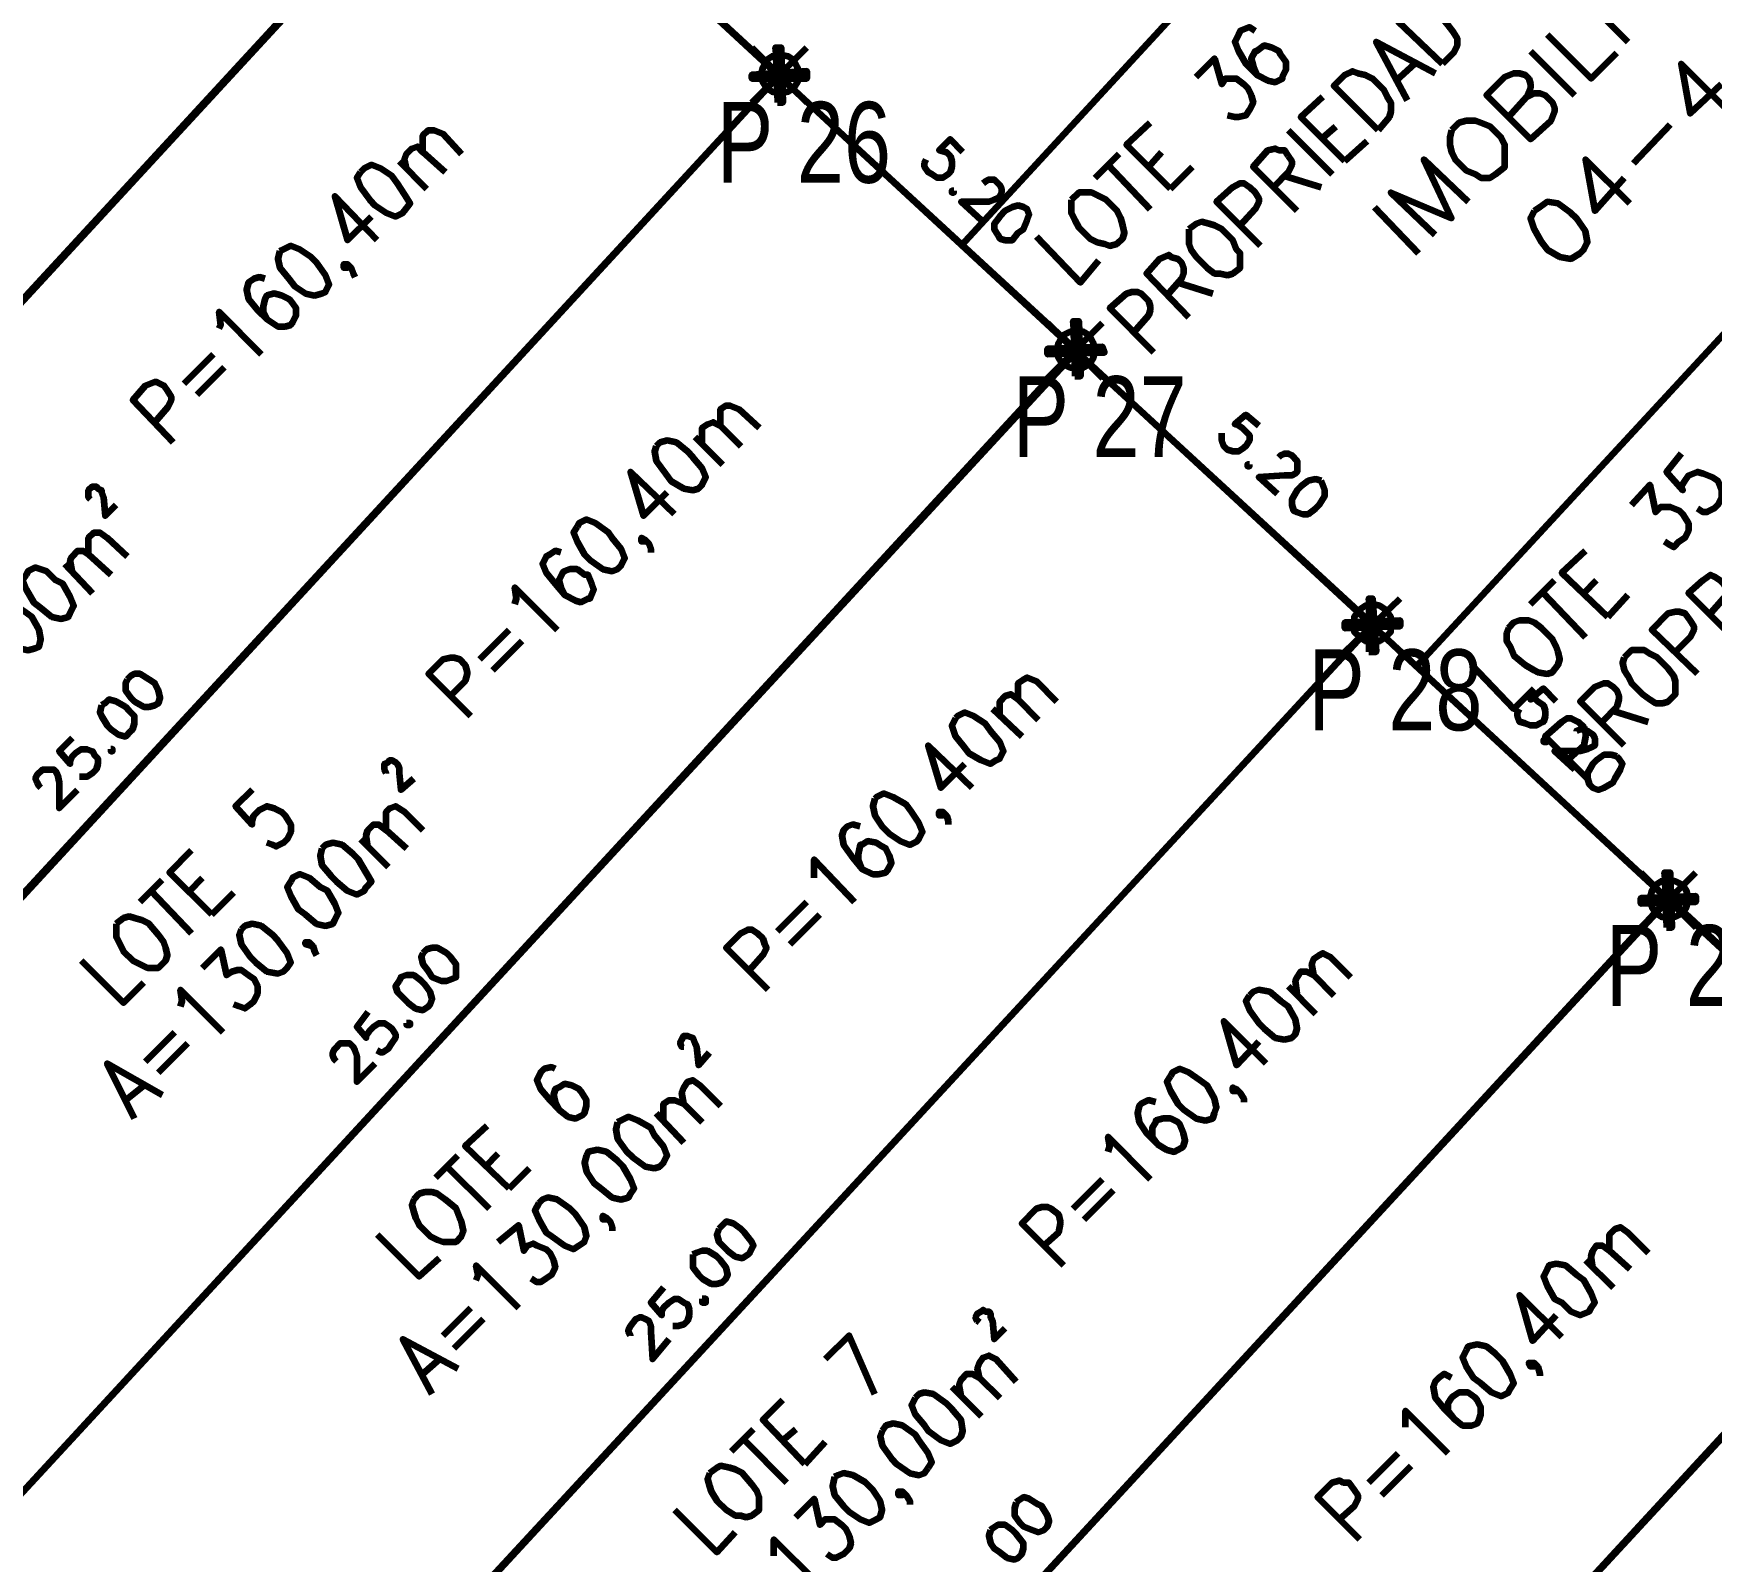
# Model space of a CAD drawing. Header units: inches. Extents: x 1 to 529, y -1 to 335.
# Drawn here: x 128.3 to 189.2, y 193.7 to 249.1 of the extents above; entities that cross this region are included whole.
import ezdxf

# ---------------------------------------------------------------- set-up
doc = ezdxf.new("R2010")
doc.units = ezdxf.units.IN
for name, color, linetype, lineweight in [('H', 7, 'CONTINUOUS', 100), ('P', 250, 'CONTINUOUS', 100), ('Text', 250, 'CONTINUOUS', 100)]:
    doc.layers.add(name, color=color, linetype=linetype, lineweight=lineweight)
doc.styles.get("Standard").update_dxf_attribs({"font": 'txt', "width": 0.75})

msp = doc.modelspace()

# ---------------------------------------------------------------- hatches: boundary and pattern name
at = {"layer": 'H', "linetype": 'CONTINUOUS'}
for points in [[(155.533, 246.6), (155.267, 248.6), (155.333, 246.6), (155.533, 246.6), (155.267, 248.6), (155.467, 248.6)], [(154.4, 247.467), (156.4, 247.733), (154.4, 247.6), (154.4, 247.467), (156.4, 247.733), (156.4, 247.467)], [(156.4, 247.733), (154.4, 247.467), (156.4, 247.467), (156.4, 247.733), (154.4, 247.467), (154.4, 247.6)], [(166.333, 236.667), (166.067, 238.667), (166.133, 236.667), (166.333, 236.667), (166.067, 238.667), (166.267, 238.667)], [(165.133, 237.467), (167.133, 237.733), (165.133, 237.667), (165.133, 237.467), (167.133, 237.733), (167.2, 237.533)], [(167.133, 237.733), (165.133, 237.467), (167.2, 237.533), (167.133, 237.733), (165.133, 237.467), (165.133, 237.667)], [(177.067, 226.667), (176.8, 228.6), (176.8, 226.667), (177.067, 226.667), (176.8, 228.6), (176.933, 228.6)], [(175.933, 227.533), (177.933, 227.8), (175.933, 227.733), (175.933, 227.533), (177.933, 227.8), (177.933, 227.6)], [(177.933, 227.8), (175.933, 227.533), (177.933, 227.6), (177.933, 227.8), (175.933, 227.533), (175.933, 227.733)], [(187.8, 216.667), (187.533, 218.667), (187.6, 216.667), (187.8, 216.667), (187.533, 218.667), (187.733, 218.667)], [(186.667, 217.533), (188.667, 217.8), (186.667, 217.733), (186.667, 217.533), (188.667, 217.8), (188.667, 217.6)], [(188.667, 217.8), (186.667, 217.533), (188.667, 217.6), (188.667, 217.8), (186.667, 217.533), (186.667, 217.733)]]:
    msp.add_hatch(color=252, dxfattribs=at).paths.add_polyline_path(points)

# ---------------------------------------------------------------- linework, layer by layer
at = {"layer": 'P', "color": 252, "linetype": 'CONTINUOUS'}
for points in [[(210.4, 293.867), (162, 241.4)], [(226.867, 278.4), (178.533, 226.133)], [(96.733, 205.6), (144.733, 257.6)], [(144.533, 257.6), (155.533, 247.467)], [(184.6, 250.4), (186.2, 248.8)], [(179.467, 248), (177.867, 249.533), (178.333, 250), (178.533, 250.067), (178.8, 250.067), (179, 250), (179.333, 249.8), (179.667, 249.4), (179.867, 249.133), (180, 248.933), (180, 248.667), (179.867, 248.4), (179.467, 248)], [(172.667, 249.2), (172.467, 249.333), (172.133, 249.2), (172.067, 249.067), (171.933, 248.8), (172.067, 248.467), (172.333, 248), (172.733, 247.6), (173.133, 247.4), (173.4, 247.333), (173.667, 247.467), (173.667, 247.533), (173.8, 247.8), (173.8, 248.067), (173.6, 248.333), (173.533, 248.467), (173.267, 248.6), (173, 248.667), (172.733, 248.467), (172.667, 248.467), (172.533, 248.2), (172.6, 247.933), (172.733, 247.6)], [(155.333, 246.6), (155.533, 246.6), (155.267, 248.6), (155.333, 246.6)], [(155.533, 246.6), (155.267, 248.6), (155.467, 248.6), (155.533, 246.6)], [(178.2, 246.667), (177.067, 248.8), (179.2, 247.667)], [(183.267, 249.067), (184.867, 247.467), (185.8, 248.4)], [(170.533, 247.533), (171.2, 248.2), (171.467, 247.267), (171.6, 247.467), (171.8, 247.467), (172, 247.467), (172.267, 247.267), (172.4, 247.133), (172.533, 246.867), (172.6, 246.6), (172.467, 246.333), (172.333, 246.133), (172.067, 246.067), (171.933, 246.067), (171.667, 246.133)], [(177.8, 247.4), (178.467, 248)], [(182.667, 248.467), (184.267, 246.867)], [(189.733, 246.4), (188.133, 248), (188.467, 246.2), (189.6, 247.267)], [(107.533, 195.667), (155.533, 247.733)], [(154.4, 247.6), (154.4, 247.467), (156.4, 247.733), (154.4, 247.6)], [(154.4, 247.467), (156.4, 247.733), (156.4, 247.467), (154.4, 247.467)], [(156.4, 247.467), (156.4, 247.733), (154.4, 247.467), (156.4, 247.467)], [(156.4, 247.733), (154.4, 247.467), (154.4, 247.6), (156.4, 247.733)], [(155.267, 247.667), (166.267, 237.533)], [(177.133, 245.6), (175.533, 247.2), (175.933, 247.6), (176.2, 247.733), (176.4, 247.667), (176.667, 247.6), (176.933, 247.467), (177.333, 247.067), (177.467, 246.8), (177.6, 246.6), (177.6, 246.267), (177.533, 246.067), (177.133, 245.6)], [(182.533, 246.8), (182.8, 246.933), (183, 246.933), (183.2, 246.867), (183.467, 246.6), (183.533, 246.4), (183.533, 246.267), (183.4, 245.933), (182.667, 245.267), (181.067, 246.867), (181.733, 247.533), (182.067, 247.667), (182.267, 247.667), (182.467, 247.6), (182.6, 247.467), (182.667, 247.267), (182.667, 247.133), (182.533, 246.8), (181.867, 246.067)], [(175.933, 244.467), (174.333, 246.067), (175.133, 246.8)], [(169.6, 243.467), (168, 245.067), (168.867, 245.867)], [(173.867, 245.6), (175.467, 244)], [(175.067, 245.267), (175.6, 245.733)], [(179.8, 245.6), (179.733, 245.333), (179.733, 245.067), (179.8, 244.8), (179.933, 244.533), (180.333, 244.133), (180.667, 244), (180.867, 243.867), (181.2, 243.867), (181.4, 244), (181.733, 244.267), (181.733, 244.533), (181.733, 244.8), (181.733, 245.067), (181.6, 245.333), (181.2, 245.733), (180.867, 245.867), (180.667, 245.933), (180.333, 245.933), (180.067, 245.867), (179.8, 245.6)], [(186.4, 244.4), (187.733, 245.8)], [(174.2, 242.667), (172.6, 244.267), (173.133, 244.867), (173.4, 244.933), (173.533, 244.867), (173.733, 244.867), (173.867, 244.667), (174, 244.467), (174, 244.333), (173.867, 244.067), (173.333, 243.533)], [(175.933, 244.467), (176.733, 245.2)], [(166.867, 243.867), (167.733, 244.733)], [(167.333, 244.333), (168.867, 242.733)], [(168.8, 244.267), (169.267, 244.8)], [(169.6, 243.467), (170.4, 244.267)], [(179.2, 241.8), (177.6, 243.333), (179.8, 242.4), (178.8, 244.533), (180.4, 243)], [(186.267, 242.933), (184.667, 244.533), (185, 242.667), (186.067, 243.867)], [(172.867, 241.4), (171.267, 243), (171.867, 243.533), (172.133, 243.667), (172.267, 243.667), (172.467, 243.533), (172.667, 243.333), (172.8, 243.133), (172.8, 243), (172.667, 242.733), (172.133, 242.133)], [(173.733, 243.933), (175.067, 243.533)], [(166, 243.067), (166, 242.8), (166, 242.6), (166.133, 242.333), (166.267, 242.067), (166.667, 241.667), (166.933, 241.533), (167.2, 241.467), (167.4, 241.4), (167.667, 241.467), (167.867, 241.667), (167.933, 241.867), (167.867, 242.133), (167.8, 242.4), (167.667, 242.667), (167.267, 243.067), (167, 243.2), (166.733, 243.333), (166.467, 243.333), (166.267, 243.333), (166, 243.067)], [(182.8, 242.667), (182.667, 242.4), (182.8, 242), (183.067, 241.533), (183.267, 241.267), (183.733, 241), (184.133, 240.933), (184.467, 241.133), (184.6, 241.267), (184.733, 241.533), (184.667, 241.933), (184.333, 242.4), (184.133, 242.6), (183.667, 242.933), (183.267, 243), (183, 242.8), (182.8, 242.667)], [(177, 242.8), (178.6, 241.133)], [(170.267, 242), (170.267, 241.8), (170.267, 241.467), (170.333, 241.267), (170.533, 241), (170.933, 240.6), (171.2, 240.4), (171.4, 240.4), (171.667, 240.333), (171.867, 240.4), (172.133, 240.6), (172.133, 240.8), (172.133, 241.133), (172, 241.267), (171.867, 241.6), (171.467, 242), (171.2, 242.133), (171, 242.2), (170.733, 242.267), (170.533, 242.2), (170.267, 242)], [(164.733, 241.733), (166.333, 240.067), (167, 240.867)], [(170.267, 238.8), (168.733, 240.4), (169.2, 240.933), (169.533, 241.067), (169.6, 241), (169.867, 240.933), (170, 240.8), (170.067, 240.6), (170.067, 240.4), (170, 240.2), (169.467, 239.6)], [(169.867, 240.067), (171.133, 239.667)], [(169, 237.533), (167.4, 239.133), (168, 239.667), (168.2, 239.733), (168.4, 239.733), (168.533, 239.667), (168.8, 239.4), (168.867, 239.2), (168.867, 239.067), (168.8, 238.867), (168.267, 238.267)], [(166.133, 236.667), (166.333, 236.667), (166.067, 238.667), (166.133, 236.667)], [(166.333, 236.667), (166.067, 238.667), (166.267, 238.667), (166.333, 236.667)], [(118.267, 185.733), (166.333, 237.733)], [(165.133, 237.667), (165.133, 237.467), (167.133, 237.733), (165.133, 237.667)], [(165.133, 237.467), (167.133, 237.733), (167.2, 237.533), (165.133, 237.467)], [(167.2, 237.533), (167.133, 237.733), (165.133, 237.467), (167.2, 237.533)], [(167.133, 237.733), (165.133, 237.467), (165.133, 237.667), (167.133, 237.733)], [(166.067, 237.667), (177, 227.6)], [(188.133, 233.867), (187.6, 233.2), (188.2, 232.533), (188.133, 232.667), (188.267, 232.867), (188.4, 233.067), (188.733, 233.2), (188.933, 233.133), (189.267, 233), (189.467, 232.867), (189.6, 232.533), (189.6, 232.267), (189.467, 232), (189.333, 231.867), (189.067, 231.733), (188.933, 231.733), (188.733, 231.867)], [(186.333, 232), (187, 232.733), (187.2, 231.733), (187.4, 231.933), (187.6, 231.933), (187.733, 231.933), (188.067, 231.8), (188.2, 231.667), (188.4, 231.333), (188.4, 231.067), (188.267, 230.8), (188.067, 230.667), (187.867, 230.467), (187.733, 230.533), (187.533, 230.667)], [(185.467, 227.933), (183.8, 229.533), (184.667, 230.333)], [(182.667, 228.4), (183.533, 229.267)], [(184.6, 228.8), (185.067, 229.267)], [(190, 227.2), (188.4, 228.8), (188.933, 229.267), (189.2, 229.467), (189.333, 229.4), (189.533, 229.267), (189.667, 229.133), (189.8, 228.933), (189.8, 228.8), (189.667, 228.6), (189.133, 228)], [(176.8, 226.667), (177.067, 226.667), (176.8, 228.6), (176.8, 226.667)], [(177.067, 226.667), (176.8, 228.6), (176.933, 228.6), (177.067, 226.667)], [(183.133, 228.8), (184.667, 227.2)], [(185.467, 227.933), (186.2, 228.733)], [(175.933, 227.733), (175.933, 227.533), (177.933, 227.8), (175.933, 227.733)], [(175.933, 227.533), (177.933, 227.8), (177.933, 227.6), (175.933, 227.533)], [(177.933, 227.6), (177.933, 227.8), (175.933, 227.533), (177.933, 227.6)], [(177.933, 227.8), (175.933, 227.533), (175.933, 227.733), (177.933, 227.8)], [(181.867, 227.533), (181.8, 227.333), (181.8, 227.067), (181.933, 226.867), (182.067, 226.533), (182.467, 226.2), (182.8, 226), (182.933, 225.933), (183.267, 225.867), (183.467, 225.933), (183.667, 226.2), (183.733, 226.4), (183.667, 226.667), (183.6, 226.867), (183.467, 227.133), (183.067, 227.533), (182.8, 227.733), (182.6, 227.8), (182.267, 227.8), (182.067, 227.733), (181.867, 227.533)], [(188.733, 225.867), (187.067, 227.467), (187.667, 228.067), (187.933, 228.133), (188.067, 228.133), (188.267, 228.067), (188.467, 227.8), (188.6, 227.6), (188.6, 227.467), (188.467, 227.2), (187.933, 226.667)], [(128.933, 175.8), (177, 227.733)], [(176.8, 227.733), (187.733, 217.6)], [(186.067, 226.467), (186, 226.267), (186.067, 226), (186.2, 225.8), (186.333, 225.533), (186.733, 225.133), (187, 224.933), (187.2, 224.8), (187.467, 224.8), (187.667, 224.867), (187.933, 225.133), (187.933, 225.333), (187.933, 225.6), (187.867, 225.8), (187.667, 226.067), (187.267, 226.467), (187, 226.6), (186.8, 226.733), (186.533, 226.733), (186.333, 226.733), (186.067, 226.467)], [(180.533, 226.2), (182.067, 224.6), (182.8, 225.333)], [(186.067, 223.267), (184.467, 224.867), (185, 225.4), (185.333, 225.533), (185.467, 225.533), (185.667, 225.4), (185.8, 225.267), (185.867, 225.067), (185.867, 224.933), (185.8, 224.667), (185.267, 224.133)], [(184.8, 222), (183.2, 223.6), (183.8, 224.133), (184, 224.267), (184.133, 224.267), (184.4, 224.133), (184.6, 223.933), (184.667, 223.733), (184.667, 223.6), (184.6, 223.267), (184.067, 222.8)], [(185.667, 224.533), (186.933, 224.133)], [(187.6, 216.667), (187.8, 216.667), (187.533, 218.667), (187.6, 216.667)], [(187.8, 216.667), (187.533, 218.667), (187.733, 218.667), (187.8, 216.667)], [(139.733, 165.8), (187.733, 217.8)], [(186.667, 217.733), (186.667, 217.533), (188.667, 217.8), (186.667, 217.733)], [(186.667, 217.533), (188.667, 217.8), (188.667, 217.6), (186.667, 217.533)], [(188.667, 217.6), (188.667, 217.8), (186.667, 217.533), (188.667, 217.6)], [(188.667, 217.8), (186.667, 217.533), (186.667, 217.733), (188.667, 217.8)], [(187.6, 217.8), (198.533, 207.667)], [(150.533, 155.933), (198.6, 207.867)]]:
    msp.add_lwpolyline(points, dxfattribs=at)
at = {"layer": 'P', "color": 0, "linetype": 'CONTINUOUS'}
for points in [[(340.133, 173), (338.8, 113.067), (273.467, 42.133), (64.467, 235.6), (112.333, 287.4), (244.8, 164.8), (292.667, 216.533), (340.133, 173)], [(96.8, 205.733), (144.6, 257.533)], [(154.4, 246.6), (156.4, 248.6)], [(154.4, 248.6), (156.4, 246.6)], [(156.133, 247.6), (156.067, 247.867), (155.933, 248.133), (155.733, 248.267), (155.4, 248.333), (155.133, 248.267), (154.933, 248.133), (154.8, 247.867), (154.733, 247.6), (154.8, 247.333), (154.933, 247.133), (155.133, 247), (155.4, 246.933), (155.733, 247), (155.933, 247.133), (156.067, 247.333), (156.133, 247.6)], [(107.533, 195.8), (155.4, 247.6)], [(142.467, 244.8), (142.467, 245.2), (142.467, 245.4), (142.667, 245.6), (142.867, 245.6), (143.2, 245.467), (143.867, 244.733)], [(141.867, 244.2), (141.8, 244.533), (141.867, 244.733), (142.067, 244.933), (142.267, 245), (142.467, 244.8), (143.267, 244.067)], [(162.067, 244.8), (161.6, 245.267), (161.2, 244.867), (161.2, 244.867), (161.467, 244.8), (161.6, 244.667), (161.667, 244.467), (161.667, 244.267), (161.6, 244.067), (161.533, 244), (161.333, 243.867), (161.133, 243.867), (160.933, 244), (160.8, 244.067), (160.667, 244.267), (160.667, 244.4), (160.733, 244.533)], [(140.2, 244.067), (140.067, 243.867), (140.2, 243.533), (140.533, 243.067), (140.733, 242.867), (141.133, 242.6), (141.467, 242.467), (141.733, 242.6), (141.8, 242.667), (142, 242.933), (141.8, 243.267), (141.533, 243.667), (141.333, 243.933), (140.933, 244.2), (140.6, 244.333), (140.333, 244.2), (140.2, 244.067)], [(141.6, 244.467), (142.6, 243.467)], [(162.8, 243.667), (162.867, 243.733), (163, 243.8), (163.067, 243.8), (163.2, 243.8), (163.4, 243.6), (163.467, 243.467), (163.467, 243.333), (163.4, 243.2), (163.333, 243.133), (163.2, 243.067), (163, 243), (162, 243), (162.733, 242.333)], [(140.8, 241.6), (139.267, 243.2), (139.733, 241.6), (140.6, 242.467)], [(161.733, 243.4), (161.667, 243.4), (161.667, 243.333), (161.733, 243.333), (161.733, 243.4)], [(164.267, 242.8), (164.067, 242.867), (163.867, 242.8), (163.6, 242.667), (163.4, 242.467), (163.2, 242.2), (163.2, 242), (163.333, 241.8), (163.4, 241.667), (163.6, 241.6), (163.867, 241.6), (164.067, 241.867), (164.267, 242), (164.4, 242.333), (164.467, 242.533), (164.4, 242.733), (164.267, 242.8)], [(137.267, 241.2), (137.2, 240.933), (137.267, 240.6), (137.6, 240.2), (137.8, 239.933), (138.2, 239.667), (138.533, 239.6), (138.8, 239.667), (138.933, 239.733), (139.067, 240), (138.933, 240.333), (138.6, 240.8), (138.4, 241), (138, 241.267), (137.667, 241.4), (137.4, 241.267), (137.267, 241.2)], [(139.733, 240.733), (139.733, 240.6), (139.6, 240.6), (139.6, 240.733), (139.733, 240.733), (139.867, 240.6), (139.933, 240.4), (140, 240.267)], [(136.733, 240.2), (136.533, 240.267), (136.333, 240.2), (136.133, 240.067), (136.067, 239.8), (136.133, 239.467), (136.467, 239.067), (136.8, 238.733), (137.2, 238.467), (137.467, 238.467), (137.667, 238.533), (137.733, 238.6), (137.867, 238.867), (137.867, 239.133), (137.667, 239.4), (137.6, 239.467), (137.333, 239.6), (137.067, 239.667), (136.8, 239.6), (136.733, 239.467), (136.667, 239.2), (136.667, 239), (136.8, 238.733)], [(135.067, 238.4), (135.133, 238.533), (135.067, 239), (136.6, 237.467)], [(165.133, 236.6), (167.133, 238.6)], [(165.133, 238.6), (167.133, 236.6)], [(166.867, 237.6), (166.8, 237.867), (166.667, 238.133), (166.467, 238.267), (166.2, 238.333), (165.933, 238.267), (165.667, 238.133), (165.533, 237.867), (165.467, 237.6), (165.533, 237.333), (165.667, 237.133), (165.933, 237), (166.2, 236.933), (166.467, 237), (166.667, 237.133), (166.8, 237.333), (166.867, 237.6)], [(118.333, 185.8), (166.133, 237.6)], [(133.8, 236.4), (134.867, 237.467)], [(134.267, 236), (135.267, 237)], [(133.4, 234.267), (131.933, 235.8), (132.4, 236.333), (132.733, 236.467), (132.8, 236.467), (133.067, 236.333), (133.2, 236.133), (133.333, 235.933), (133.333, 235.8), (133.2, 235.533), (132.733, 235)], [(153.267, 234.867), (153.267, 235.267), (153.267, 235.467), (153.467, 235.6), (153.6, 235.6), (153.933, 235.467), (154.667, 234.8)], [(172.8, 234.867), (172.333, 235.267), (171.933, 234.933), (172, 234.933), (172.2, 234.8), (172.333, 234.667), (172.467, 234.533), (172.467, 234.333), (172.333, 234.133), (172.267, 234.067), (172.067, 233.933), (171.867, 233.933), (171.667, 234), (171.533, 234.133), (171.467, 234.333), (171.467, 234.4), (171.467, 234.6)], [(152.333, 234.467), (153.333, 233.467)], [(152.6, 234.2), (152.6, 234.6), (152.6, 234.8), (152.8, 234.933), (153, 235), (153.267, 234.867), (154, 234.133)], [(150.933, 234.133), (150.867, 233.933), (150.933, 233.6), (151.267, 233.133), (151.467, 232.867), (151.933, 232.6), (152.267, 232.533), (152.467, 232.6), (152.6, 232.733), (152.733, 233), (152.6, 233.333), (152.267, 233.733), (152.067, 233.933), (151.667, 234.267), (151.333, 234.333), (151.067, 234.267), (150.933, 234.133)], [(173.533, 233.733), (173.6, 233.8), (173.733, 233.867), (173.867, 233.867), (174, 233.8), (174.2, 233.6), (174.2, 233.467), (174.2, 233.4), (174.2, 233.2), (174.133, 233.133), (174, 233.067), (173.733, 233.067), (172.8, 233), (173.467, 232.4)], [(172.467, 233.467), (172.4, 233.467), (172.4, 233.4), (172.467, 233.4), (172.467, 233.467)], [(130.4, 232.2), (130.333, 232.267), (130.333, 232.4), (130.333, 232.4), (130.333, 232.533), (130.467, 232.667), (130.533, 232.667), (130.6, 232.667), (130.667, 232.6), (130.8, 232.533), (130.8, 232.467), (130.867, 232.267), (130.933, 231.6), (131.333, 232)], [(151.6, 231.667), (150, 233.2), (150.467, 231.6), (151.333, 232.467)], [(175.067, 232.867), (174.867, 232.933), (174.6, 232.867), (174.333, 232.667), (174.2, 232.533), (174, 232.2), (174, 232), (174.067, 231.8), (174.2, 231.733), (174.4, 231.667), (174.6, 231.667), (174.867, 231.867), (175, 232), (175.2, 232.333), (175.2, 232.533), (175.133, 232.733), (175.067, 232.867)], [(148.067, 231.2), (147.933, 231), (148.067, 230.667), (148.333, 230.2), (148.533, 230), (149, 229.667), (149.333, 229.6), (149.533, 229.667), (149.667, 229.8), (149.8, 230.067), (149.667, 230.4), (149.333, 230.8), (149.2, 231), (148.733, 231.333), (148.4, 231.467), (148.133, 231.333), (148.067, 231.2)], [(130.333, 230.2), (130.333, 230.6), (130.333, 230.8), (130.533, 231), (130.733, 231), (131, 230.8), (131.733, 230.133)], [(129.733, 229.6), (129.667, 230), (129.733, 230.133), (129.933, 230.333), (130.133, 230.333), (130.333, 230.2), (131.133, 229.467)], [(147.467, 230.267), (147.267, 230.333), (147.067, 230.2), (146.933, 230.133), (146.8, 229.867), (146.933, 229.533), (147.267, 229.133), (147.6, 228.733), (148, 228.533), (148.2, 228.467), (148.467, 228.6), (148.533, 228.6), (148.667, 228.933), (148.6, 229.133), (148.467, 229.467), (148.333, 229.467), (148.067, 229.667), (147.8, 229.667), (147.6, 229.6), (147.533, 229.533), (147.4, 229.267), (147.467, 229), (147.6, 228.733)], [(150.533, 230.733), (150.533, 230.667), (150.4, 230.667), (150.4, 230.8), (150.533, 230.733), (150.667, 230.6), (150.733, 230.4), (150.733, 230.267)], [(128.067, 229.467), (127.933, 229.267), (128.067, 228.933), (128.333, 228.467), (128.6, 228.267), (129, 227.933), (129.333, 227.867), (129.6, 227.933), (129.667, 228.067), (129.8, 228.333), (129.667, 228.667), (129.4, 229.133), (129.133, 229.267), (128.8, 229.6), (128.4, 229.733), (128.133, 229.6), (128.067, 229.467)], [(129.467, 229.867), (130.467, 228.8)], [(145.8, 228.4), (145.867, 228.6), (145.8, 229), (147.333, 227.467)], [(126.867, 228.333), (126.8, 228.067), (126.867, 227.733), (127.2, 227.333), (127.4, 227.067), (127.8, 226.8), (128.133, 226.733), (128.4, 226.8), (128.533, 226.867), (128.6, 227.133), (128.533, 227.467), (128.267, 227.933), (128, 228.133), (127.6, 228.4), (127.2, 228.533), (127, 228.4), (126.867, 228.333)], [(175.933, 226.667), (177.933, 228.6)], [(175.933, 228.6), (177.933, 226.667)], [(177.6, 227.667), (177.6, 227.933), (177.4, 228.2), (177.2, 228.333), (176.933, 228.4), (176.667, 228.333), (176.467, 228.2), (176.267, 227.933), (176.267, 227.667), (176.267, 227.4), (176.467, 227.2), (176.667, 227.067), (176.933, 227), (177.2, 227.067), (177.4, 227.2), (177.6, 227.4), (177.6, 227.667)], [(129.067, 175.867), (176.933, 227.667)], [(144.533, 226.4), (145.6, 227.467)], [(145, 226), (146.067, 227.067)], [(144.2, 224.333), (142.667, 225.867), (143.2, 226.4), (143.467, 226.467), (143.6, 226.467), (143.8, 226.4), (144, 226.2), (144.067, 225.933), (144.067, 225.867), (144, 225.6), (143.467, 225.067)], [(131.733, 225.667), (131.667, 225.533), (131.667, 225.267), (131.867, 225), (132, 224.867), (132.333, 224.667), (132.533, 224.667), (132.733, 224.733), (132.867, 224.8), (132.933, 225), (132.867, 225.267), (132.733, 225.533), (132.533, 225.667), (132.2, 225.867), (132, 225.867), (131.867, 225.8), (131.733, 225.667)], [(164.067, 224.933), (164.067, 225.333), (164.067, 225.533), (164.267, 225.667), (164.4, 225.733), (164.733, 225.6), (165.467, 224.867)], [(183.6, 224.867), (183.133, 225.333), (182.667, 224.933), (182.8, 225), (182.933, 224.867), (183.133, 224.733), (183.2, 224.533), (183.2, 224.333), (183.133, 224.133), (183, 224.067), (182.867, 224), (182.667, 224), (182.467, 224.067), (182.267, 224.133), (182.2, 224.333), (182.2, 224.467), (182.267, 224.6)], [(130.8, 224.733), (130.733, 224.467), (130.8, 224.333), (131, 224), (131.133, 223.867), (131.4, 223.667), (131.667, 223.6), (131.867, 223.8), (131.933, 223.867), (132, 224.067), (132, 224.333), (131.8, 224.533), (131.667, 224.667), (131.333, 224.867), (131.067, 224.933), (130.933, 224.8), (130.8, 224.733)], [(163.4, 224.333), (163.4, 224.667), (163.4, 224.867), (163.6, 225.067), (163.8, 225.133), (164.067, 224.933), (164.8, 224.2)], [(161.8, 224.267), (161.667, 224), (161.8, 223.6), (162.067, 223.267), (162.267, 223), (162.733, 222.733), (163.067, 222.6), (163.267, 222.733), (163.4, 222.8), (163.533, 223.067), (163.4, 223.4), (163.067, 223.8), (162.867, 224.067), (162.467, 224.333), (162.133, 224.467), (161.867, 224.333), (161.8, 224.267)], [(163.133, 224.6), (164.2, 223.6)], [(129.733, 223.533), (129.267, 223.067), (129.667, 222.6), (129.667, 222.667), (129.733, 222.867), (129.867, 223), (130.067, 223.133), (130.267, 223.133), (130.467, 223.067), (130.533, 222.933), (130.667, 222.8), (130.667, 222.6), (130.6, 222.4), (130.467, 222.267), (130.267, 222.133), (130.133, 222.133), (130, 222.133)], [(184.333, 223.8), (184.333, 223.8), (184.467, 223.867), (184.6, 223.867), (184.733, 223.8), (184.933, 223.667), (185, 223.533), (185, 223.467), (185, 223.267), (184.867, 223.2), (184.733, 223.133), (184.467, 223.067), (183.533, 223.067), (184.267, 222.4)], [(131.133, 223.133), (131.133, 223.067), (131.2, 223.067), (131.2, 223.133), (131.133, 223.133)], [(162.4, 221.733), (160.8, 223.267), (161.267, 221.733), (162.133, 222.6)], [(183.267, 223.467), (183.133, 223.467), (183.133, 223.4), (183.267, 223.4), (183.267, 223.467)], [(185.8, 222.867), (185.6, 222.933), (185.333, 222.933), (185.067, 222.733), (184.933, 222.6), (184.733, 222.267), (184.733, 222.067), (184.8, 221.867), (184.933, 221.733), (185.133, 221.667), (185.333, 221.733), (185.667, 221.933), (185.733, 222.067), (185.933, 222.4), (186, 222.6), (185.867, 222.8), (185.8, 222.867)], [(128.6, 221.733), (128.533, 221.8), (128.467, 221.933), (128.4, 222.067), (128.467, 222.2), (128.667, 222.4), (128.8, 222.4), (128.933, 222.4), (129.067, 222.4), (129.133, 222.333), (129.2, 222.2), (129.267, 221.933), (129.267, 221), (129.933, 221.667)], [(141.133, 222.267), (141.133, 222.267), (141.067, 222.4), (141.067, 222.467), (141.067, 222.6), (141.2, 222.667), (141.267, 222.733), (141.333, 222.733), (141.467, 222.667), (141.533, 222.6), (141.6, 222.467), (141.6, 222.267), (141.667, 221.667), (142.133, 222.067)], [(136.267, 221.667), (135.667, 221.067), (136.267, 220.4), (136.267, 220.533), (136.333, 220.733), (136.533, 220.933), (136.8, 221.067), (137.067, 221), (137.333, 220.867), (137.467, 220.733), (137.667, 220.4), (137.667, 220.133), (137.533, 219.867), (137.4, 219.733), (137.133, 219.6), (137, 219.667), (136.8, 219.733)], [(158.867, 221.333), (158.8, 221.067), (158.867, 220.733), (159.133, 220.333), (159.4, 220.067), (159.8, 219.8), (160.133, 219.667), (160.4, 219.8), (160.467, 219.867), (160.6, 220.133), (160.467, 220.467), (160.2, 220.867), (160, 221.133), (159.533, 221.4), (159.2, 221.533), (158.933, 221.4), (158.867, 221.333)], [(141.133, 220.2), (141.133, 220.667), (141.133, 220.867), (141.267, 221), (141.467, 221.067), (141.8, 220.867), (142.467, 220.2)], [(161.333, 220.867), (161.333, 220.733), (161.2, 220.733), (161.2, 220.867), (161.333, 220.867), (161.467, 220.733), (161.533, 220.533), (161.533, 220.4)], [(140.2, 219.867), (141.2, 218.867)], [(140.467, 219.6), (140.4, 220), (140.467, 220.2), (140.667, 220.4), (140.867, 220.4), (141.133, 220.2), (141.867, 219.533)], [(158.333, 220.333), (158.067, 220.4), (157.867, 220.333), (157.733, 220.2), (157.667, 220), (157.733, 219.667), (158.067, 219.2), (158.4, 218.8), (158.8, 218.6), (159, 218.6), (159.267, 218.667), (159.333, 218.733), (159.467, 219), (159.4, 219.267), (159.267, 219.533), (159.133, 219.6), (158.933, 219.733), (158.6, 219.8), (158.4, 219.667), (158.333, 219.667), (158.267, 219.333), (158.267, 219.133), (158.4, 218.8)], [(134.8, 217.133), (133.267, 218.667), (134.067, 219.467)], [(138.8, 219.533), (138.733, 219.267), (138.8, 218.933), (139.133, 218.533), (139.333, 218.333), (139.733, 218), (140.067, 217.867), (140.333, 218), (140.4, 218.133), (140.6, 218.333), (140.4, 218.667), (140.133, 219.133), (139.933, 219.333), (139.533, 219.667), (139.2, 219.733), (138.933, 219.667), (138.8, 219.533)], [(156.667, 218.467), (156.667, 218.667), (156.667, 219.133), (158.133, 217.6)], [(186.667, 216.667), (188.667, 218.667)], [(186.667, 218.667), (188.667, 216.667)], [(132.2, 217.6), (133, 218.4)], [(134, 218), (134.467, 218.467)], [(137.667, 218.333), (137.533, 218.133), (137.667, 217.8), (137.933, 217.333), (138.2, 217.133), (138.6, 216.8), (138.933, 216.733), (139.2, 216.8), (139.267, 216.933), (139.4, 217.2), (139.267, 217.533), (139, 218), (138.733, 218.133), (138.333, 218.467), (138, 218.6), (137.733, 218.467), (137.667, 218.333)], [(188.4, 217.733), (188.333, 218), (188.2, 218.2), (187.933, 218.333), (187.667, 218.4), (187.4, 218.333), (187.2, 218.2), (187.067, 218), (187, 217.733), (187.067, 217.4), (187.2, 217.2), (187.4, 217.067), (187.667, 217), (187.933, 217.067), (188.2, 217.2), (188.333, 217.4), (188.4, 217.733)], [(132.6, 218), (134.067, 216.467)], [(134.8, 217.133), (135.6, 217.933)], [(139.8, 165.867), (187.667, 217.667)], [(155.333, 216.533), (156.4, 217.6)], [(131.333, 216.8), (131.333, 216.6), (131.333, 216.333), (131.467, 216.067), (131.6, 215.8), (131.933, 215.467), (132.2, 215.333), (132.467, 215.2), (132.733, 215.2), (132.867, 215.2), (133.133, 215.467), (133.2, 215.667), (133.133, 215.933), (133.067, 216.133), (132.867, 216.4), (132.533, 216.8), (132.267, 216.933), (132, 217), (131.8, 217.067), (131.6, 217), (131.333, 216.8)], [(155.8, 216.067), (156.867, 217.133)], [(135.867, 216.6), (135.8, 216.4), (135.867, 216.067), (136.2, 215.6), (136.4, 215.4), (136.8, 215.067), (137.2, 215), (137.4, 215.067), (137.533, 215.2), (137.667, 215.4), (137.533, 215.733), (137.2, 216.2), (137, 216.4), (136.6, 216.733), (136.267, 216.8), (136, 216.733), (135.867, 216.6)], [(155, 214.4), (153.467, 215.933), (154, 216.467), (154.267, 216.6), (154.4, 216.6), (154.6, 216.467), (154.8, 216.267), (154.867, 216.067), (154.933, 215.933), (154.8, 215.667), (154.333, 215.133)], [(134.467, 215.2), (135.133, 215.867), (135.333, 214.933), (135.533, 215.067), (135.733, 215.133), (135.867, 215.133), (136.133, 214.933), (136.333, 214.8), (136.467, 214.533), (136.467, 214.267), (136.333, 214), (136.2, 213.867), (136, 213.733), (135.8, 213.8), (135.6, 213.867)], [(138.333, 216.133), (138.4, 216), (138.2, 216.067), (138.2, 216.133), (138.333, 216.133), (138.467, 216), (138.533, 215.8), (138.6, 215.667)], [(142.467, 215.733), (142.4, 215.6), (142.467, 215.333), (142.667, 215.067), (142.8, 214.867), (143.133, 214.733), (143.333, 214.733), (143.533, 214.8), (143.667, 214.867), (143.667, 215.067), (143.667, 215.333), (143.467, 215.6), (143.333, 215.733), (143, 215.933), (142.8, 215.933), (142.6, 215.867), (142.467, 215.733)], [(174.8, 214.933), (174.733, 215.333), (174.8, 215.533), (175, 215.667), (175.133, 215.733), (175.4, 215.6), (176.133, 214.867)], [(130.067, 215.467), (131.6, 213.933), (132.333, 214.667)], [(174.2, 214.267), (174.133, 214.733), (174.2, 214.867), (174.333, 215.067), (174.533, 215.067), (174.8, 214.933), (175.533, 214.2)], [(133.667, 213.8), (133.733, 214), (133.667, 214.4), (135.2, 212.867)], [(141.6, 214.733), (141.467, 214.533), (141.533, 214.333), (141.8, 214.067), (141.933, 213.933), (142.2, 213.733), (142.467, 213.667), (142.667, 213.8), (142.733, 213.867), (142.8, 214.067), (142.733, 214.333), (142.533, 214.6), (142.4, 214.733), (142.133, 214.933), (141.867, 214.933), (141.667, 214.867), (141.6, 214.733)], [(172.467, 214.2), (172.333, 214), (172.467, 213.667), (172.8, 213.2), (173, 213), (173.4, 212.667), (173.733, 212.6), (174, 212.667), (174.133, 212.8), (174.2, 213), (174.133, 213.333), (173.867, 213.8), (173.6, 214), (173.2, 214.333), (172.8, 214.4), (172.6, 214.333), (172.467, 214.2)], [(173.867, 214.533), (174.867, 213.533)], [(140.467, 213.6), (140.067, 213.067), (140.4, 212.667), (140.4, 212.733), (140.533, 212.933), (140.667, 213.067), (140.867, 213.2), (141.067, 213.2), (141.267, 213.067), (141.333, 213), (141.467, 212.8), (141.467, 212.667), (141.333, 212.467), (141.2, 212.267), (141, 212.133), (140.933, 212.133), (140.8, 212.2)], [(141.867, 213.2), (141.867, 213.133), (142, 213.133), (142, 213.2), (141.867, 213.2)], [(173.067, 211.733), (171.533, 213.267), (172, 211.667), (172.8, 212.533)], [(132.4, 211.8), (133.467, 212.867)], [(151.933, 212.333), (151.867, 212.333), (151.8, 212.467), (151.8, 212.467), (151.867, 212.6), (151.933, 212.733), (152.067, 212.733), (152.067, 212.733), (152.267, 212.667), (152.267, 212.667), (152.333, 212.467), (152.4, 212.333), (152.467, 211.667), (152.867, 212.133)], [(132.867, 211.4), (133.933, 212.467)], [(139.333, 211.8), (139.267, 211.867), (139.2, 212), (139.2, 212.133), (139.267, 212.267), (139.467, 212.467), (139.6, 212.467), (139.667, 212.467), (139.8, 212.467), (139.933, 212.333), (140, 212.2), (140.067, 212), (140.067, 211.067), (140.733, 211.733)], [(132, 209.733), (131, 211.733), (133, 210.6)], [(147.267, 211.533), (147.133, 211.6), (146.867, 211.533), (146.733, 211.4), (146.6, 211.133), (146.733, 210.8), (147.067, 210.4), (147.4, 210.067), (147.733, 209.8), (148, 209.733), (148.267, 209.867), (148.333, 209.933), (148.4, 210.2), (148.4, 210.4), (148.2, 210.733), (148.133, 210.8), (147.867, 210.933), (147.6, 211), (147.4, 210.867), (147.267, 210.8), (147.2, 210.6), (147.267, 210.333), (147.4, 210.067)], [(169.6, 211.267), (169.467, 211.067), (169.6, 210.733), (169.867, 210.267), (170.067, 210.067), (170.533, 209.733), (170.867, 209.667), (171.133, 209.733), (171.2, 209.933), (171.267, 210.133), (171.2, 210.467), (170.933, 210.933), (170.667, 211.133), (170.267, 211.4), (169.933, 211.533), (169.667, 211.4), (169.6, 211.267)], [(131.667, 210.4), (132.333, 210.933)], [(151.933, 210.267), (151.867, 210.667), (151.933, 210.867), (152.067, 211.067), (152.267, 211.133), (152.533, 210.933), (153.267, 210.2)], [(172, 210.8), (172, 210.733), (171.867, 210.733), (171.867, 210.867), (172, 210.8), (172.133, 210.667), (172.267, 210.467), (172.267, 210.333)], [(151.2, 209.6), (151.2, 210.067), (151.2, 210.267), (151.4, 210.4), (151.6, 210.4), (151.933, 210.267), (152.6, 209.6)], [(169.067, 210.333), (168.8, 210.4), (168.533, 210.267), (168.467, 210.2), (168.4, 209.933), (168.467, 209.6), (168.733, 209.2), (169.133, 208.8), (169.467, 208.6), (169.733, 208.533), (170, 208.667), (170.067, 208.733), (170.133, 208.933), (170.067, 209.2), (169.933, 209.533), (169.867, 209.6), (169.6, 209.733), (169.333, 209.733), (169.067, 209.667), (169.067, 209.6), (168.933, 209.4), (168.933, 209.067), (169.133, 208.8)], [(149.533, 209.6), (149.467, 209.333), (149.533, 209), (149.867, 208.533), (150.067, 208.333), (150.533, 208), (150.867, 207.933), (151.067, 208), (151.2, 208.133), (151.333, 208.4), (151.2, 208.733), (150.867, 209.133), (150.733, 209.4), (150.267, 209.667), (149.933, 209.8), (149.667, 209.667), (149.533, 209.6)], [(150.933, 209.933), (151.933, 208.867)], [(145.6, 207.2), (144, 208.733), (144.8, 209.467)], [(167.333, 208.533), (167.4, 208.733), (167.333, 209.067), (168.867, 207.533)], [(142.933, 207.6), (143.733, 208.4)], [(144.733, 208), (145.2, 208.467)], [(148.4, 208.4), (148.333, 208.133), (148.4, 207.8), (148.667, 207.4), (148.933, 207.2), (149.333, 206.867), (149.667, 206.8), (149.933, 206.867), (150, 207), (150.133, 207.2), (150, 207.533), (149.733, 208), (149.533, 208.2), (149.133, 208.533), (148.8, 208.6), (148.467, 208.533), (148.4, 208.4)], [(143.333, 208), (144.867, 206.467)], [(145.6, 207.2), (146.333, 207.933)], [(150.6, 155.933), (198.4, 207.733)], [(142.133, 206.8), (142.067, 206.6), (142.133, 206.333), (142.2, 206.133), (142.333, 205.867), (142.733, 205.467), (143, 205.333), (143.2, 205.267), (143.467, 205.267), (143.667, 205.267), (143.867, 205.467), (143.933, 205.667), (143.867, 206), (143.8, 206.133), (143.667, 206.467), (143.267, 206.8), (143, 207), (142.8, 207.067), (142.533, 207.067), (142.333, 207), (142.133, 206.8)], [(166.067, 206.467), (167.133, 207.533)], [(166.467, 206.067), (167.533, 207.133)], [(146.667, 206.667), (146.533, 206.4), (146.667, 206.067), (146.933, 205.6), (147.133, 205.467), (147.6, 205.133), (147.933, 205), (148.133, 205.133), (148.333, 205.267), (148.4, 205.467), (148.333, 205.8), (148, 206.267), (147.8, 206.467), (147.333, 206.8), (147, 206.867), (146.8, 206.8), (146.667, 206.667)], [(165.733, 204.4), (164.2, 205.933), (164.733, 206.467), (164.933, 206.533), (165.133, 206.533), (165.267, 206.467), (165.533, 206.267), (165.6, 206), (165.6, 205.933), (165.533, 205.6), (165, 205.133)], [(145.2, 205.267), (145.933, 205.867), (146.133, 204.933), (146.267, 205.133), (146.467, 205.2), (146.6, 205.133), (146.933, 205), (147.067, 204.867), (147.2, 204.6), (147.267, 204.333), (147.133, 204.067), (146.933, 203.933), (146.733, 203.8), (146.6, 203.8), (146.4, 203.933)], [(149.133, 206.133), (149.133, 206.067), (149, 206.067), (149, 206.2), (149.133, 206.133), (149.267, 206), (149.333, 205.8), (149.333, 205.667)], [(153.2, 205.733), (153.133, 205.533), (153.2, 205.267), (153.4, 205.067), (153.533, 204.933), (153.8, 204.733), (154.067, 204.667), (154.267, 204.8), (154.333, 204.867), (154.467, 205.133), (154.4, 205.267), (154.133, 205.6), (154, 205.733), (153.733, 205.933), (153.467, 206), (153.267, 205.8), (153.2, 205.733)], [(140.8, 205.533), (142.333, 204), (143.067, 204.667)], [(185.533, 204.933), (185.533, 205.333), (185.533, 205.533), (185.733, 205.733), (185.933, 205.8), (186.2, 205.6), (186.933, 204.867)], [(152.267, 204.8), (152.267, 204.6), (152.267, 204.333), (152.467, 204.067), (152.6, 203.933), (152.933, 203.733), (153.133, 203.733), (153.333, 203.8), (153.467, 203.933), (153.533, 204.067), (153.467, 204.333), (153.267, 204.6), (153.133, 204.733), (152.8, 204.933), (152.6, 204.933), (152.4, 204.867), (152.267, 204.8)], [(184.933, 204.333), (184.867, 204.733), (184.933, 204.933), (185.067, 205.133), (185.267, 205.133), (185.533, 204.933), (186.267, 204.267)], [(144.4, 203.867), (144.467, 204.067), (144.4, 204.4), (145.933, 202.867)], [(183.267, 204.267), (183.133, 204), (183.267, 203.667), (183.533, 203.2), (183.8, 203.067), (184.133, 202.733), (184.467, 202.6), (184.8, 202.733), (184.867, 202.867), (185, 203.067), (184.867, 203.4), (184.6, 203.867), (184.333, 204.067), (183.933, 204.4), (183.6, 204.467), (183.333, 204.4), (183.267, 204.267)], [(184.667, 204.6), (185.667, 203.6)], [(151.2, 203.6), (150.733, 203.067), (151.133, 202.6), (151.133, 202.733), (151.2, 202.867), (151.4, 203.067), (151.6, 203.2), (151.733, 203.2), (151.933, 203.067), (152.067, 203), (152.133, 202.8), (152.133, 202.6), (152.067, 202.4), (151.933, 202.267), (151.733, 202.2), (151.667, 202.2), (151.533, 202.2)], [(143.2, 201.867), (144.2, 202.867)], [(152.6, 203.2), (152.6, 203.067), (152.733, 203.067), (152.733, 203.2), (152.6, 203.2)], [(162.667, 202.333), (162.6, 202.4), (162.533, 202.467), (162.533, 202.533), (162.6, 202.667), (162.733, 202.733), (162.8, 202.8), (162.867, 202.733), (163, 202.733), (163.067, 202.667), (163.067, 202.533), (163.133, 202.4), (163.2, 201.733), (163.6, 202.133)], [(183.8, 201.8), (182.267, 203.333), (182.733, 201.667), (183.6, 202.6)], [(143.6, 201.4), (144.667, 202.467)], [(150, 201.867), (150, 201.867), (149.933, 202), (149.933, 202.067), (150, 202.2), (150.2, 202.467), (150.333, 202.533), (150.4, 202.533), (150.533, 202.467), (150.667, 202.4), (150.733, 202.2), (150.733, 202), (150.8, 201), (151.4, 201.733)], [(142.8, 199.733), (141.733, 201.733), (143.733, 200.667)], [(158.867, 199.733), (157.933, 201.867), (157.067, 201)], [(142.467, 200.467), (143.067, 201)], [(162.667, 200.333), (162.6, 200.667), (162.667, 200.867), (162.8, 201.067), (163, 201.133), (163.267, 201), (164, 200.2)], [(180.333, 201.333), (180.2, 201.067), (180.333, 200.733), (180.6, 200.333), (180.867, 200.133), (181.267, 199.8), (181.6, 199.667), (181.867, 199.8), (181.933, 199.933), (182.067, 200.133), (181.933, 200.467), (181.667, 200.933), (181.4, 201.2), (181.067, 201.467), (180.733, 201.533), (180.4, 201.467), (180.333, 201.333)], [(162, 199.667), (161.933, 200.067), (162, 200.267), (162.2, 200.467), (162.4, 200.467), (162.667, 200.333), (163.4, 199.6)], [(179.8, 200.333), (179.533, 200.467), (179.333, 200.333), (179.2, 200.2), (179.133, 200), (179.2, 199.6), (179.533, 199.2), (179.867, 198.867), (180.2, 198.6), (180.533, 198.6), (180.733, 198.667), (180.8, 198.8), (180.867, 199), (180.867, 199.267), (180.733, 199.533), (180.667, 199.6), (180.4, 199.8), (180.067, 199.8), (179.867, 199.667), (179.8, 199.6), (179.667, 199.4), (179.667, 199.133), (179.867, 198.867)], [(182.8, 200.867), (182.8, 200.733), (182.667, 200.733), (182.6, 200.867), (182.8, 200.867), (182.933, 200.733), (183, 200.467), (183, 200.4)], [(160.333, 199.6), (160.2, 199.333), (160.333, 199), (160.667, 198.6), (160.8, 198.4), (161.267, 198.067), (161.6, 197.933), (161.867, 198.067), (162, 198.2), (162.067, 198.4), (162, 198.8), (161.667, 199.2), (161.467, 199.4), (161, 199.733), (160.667, 199.8), (160.467, 199.733), (160.333, 199.6)], [(161.667, 200), (162.733, 198.933)], [(156.333, 197.2), (154.8, 198.8), (155.533, 199.533)], [(159.133, 198.4), (159.067, 198.2), (159.133, 197.867), (159.467, 197.4), (159.667, 197.2), (160.133, 196.867), (160.467, 196.8), (160.667, 196.867), (160.8, 197.067), (160.933, 197.267), (160.8, 197.6), (160.467, 198.067), (160.333, 198.267), (159.867, 198.6), (159.533, 198.667), (159.267, 198.6), (159.133, 198.4)], [(178.133, 198.533), (178.133, 198.733), (178.133, 199.133), (179.667, 197.6)], [(153.667, 197.667), (154.467, 198.467)], [(154.133, 198.067), (155.667, 196.533)], [(155.533, 198.067), (156, 198.467)], [(156.333, 197.2), (157.067, 198)], [(176.8, 196.533), (177.867, 197.6)], [(152.867, 196.867), (152.8, 196.667), (152.867, 196.4), (152.933, 196.2), (153.133, 195.867), (153.467, 195.533), (153.8, 195.333), (154, 195.333), (154.2, 195.267), (154.4, 195.333), (154.667, 195.533), (154.667, 195.733), (154.667, 196), (154.6, 196.2), (154.4, 196.467), (154.067, 196.867), (153.8, 197), (153.6, 197.067), (153.267, 197.133), (153.133, 197.067), (152.867, 196.867)], [(157.4, 196.733), (157.333, 196.4), (157.4, 196.067), (157.733, 195.667), (157.933, 195.467), (158.333, 195.2), (158.667, 195.067), (158.933, 195.2), (159.067, 195.267), (159.133, 195.533), (159.067, 195.867), (158.8, 196.267), (158.533, 196.533), (158.067, 196.8), (157.733, 196.867), (157.533, 196.8), (157.4, 196.733)], [(177.267, 196.067), (178.333, 197.133)], [(159.867, 196.2), (159.867, 196.067), (159.733, 196.067), (159.733, 196.2), (159.867, 196.2), (160, 196.067), (160.133, 195.867), (160.133, 195.733)], [(176.467, 194.467), (174.933, 196), (175.467, 196.533), (175.733, 196.6), (175.867, 196.533), (176.067, 196.533), (176.267, 196.267), (176.4, 196.067), (176.4, 195.933), (176.267, 195.667), (175.733, 195.2)], [(151.6, 195.533), (153.133, 194), (153.8, 194.733)], [(156, 195.267), (156.667, 195.933), (156.867, 195), (157.067, 195.2), (157.2, 195.2), (157.4, 195.2), (157.667, 195), (157.8, 194.867), (157.933, 194.6), (158, 194.333), (157.933, 194.133), (157.733, 193.933), (157.467, 193.8), (157.333, 193.8), (157.133, 193.933)], [(164, 195.8), (163.933, 195.6), (163.933, 195.333), (164.133, 195.067), (164.267, 194.933), (164.6, 194.8), (164.8, 194.733), (165, 194.8), (165.133, 194.933), (165.2, 195.133), (165.133, 195.333), (164.933, 195.667), (164.8, 195.733), (164.467, 195.933), (164.267, 196), (164.067, 195.867), (164, 195.8)], [(163.067, 194.8), (163, 194.6), (163.067, 194.333), (163.2, 194.133), (163.4, 194), (163.667, 193.8), (163.933, 193.733), (164.067, 193.8), (164.2, 193.933), (164.267, 194.133), (164.267, 194.333), (164, 194.667), (163.867, 194.8), (163.6, 195), (163.333, 195), (163.133, 194.867), (163.067, 194.8)], [(155.2, 193.867), (155.2, 194.067), (155.2, 194.467), (156.733, 192.933)]]:
    msp.add_lwpolyline(points, dxfattribs=at)

# ---------------------------------------------------------------- texts
at = {"layer": 'Text', "color": 0, "linetype": 'CONTINUOUS', "char_height": 2.93333, "width": 12.6, "attachment_point": 4}
for s, insert in [('{\\fHelvetica|b0|i0|c1|p15;P 26}', (153.133, 245.133)), ('{\\fHelvetica|b0|i0|c1|p15;P 27}', (163.867, 235.2)), ('{\\fHelvetica|b0|i0|c1|p15;P 28}', (174.6, 225.267)), ('{\\fHelvetica|b0|i0|c1|p15;P 29}', (185.4, 215.267))]:
    msp.add_mtext(s, dxfattribs=dict(at, insert=insert))

doc.saveas('drawing.dxf')
